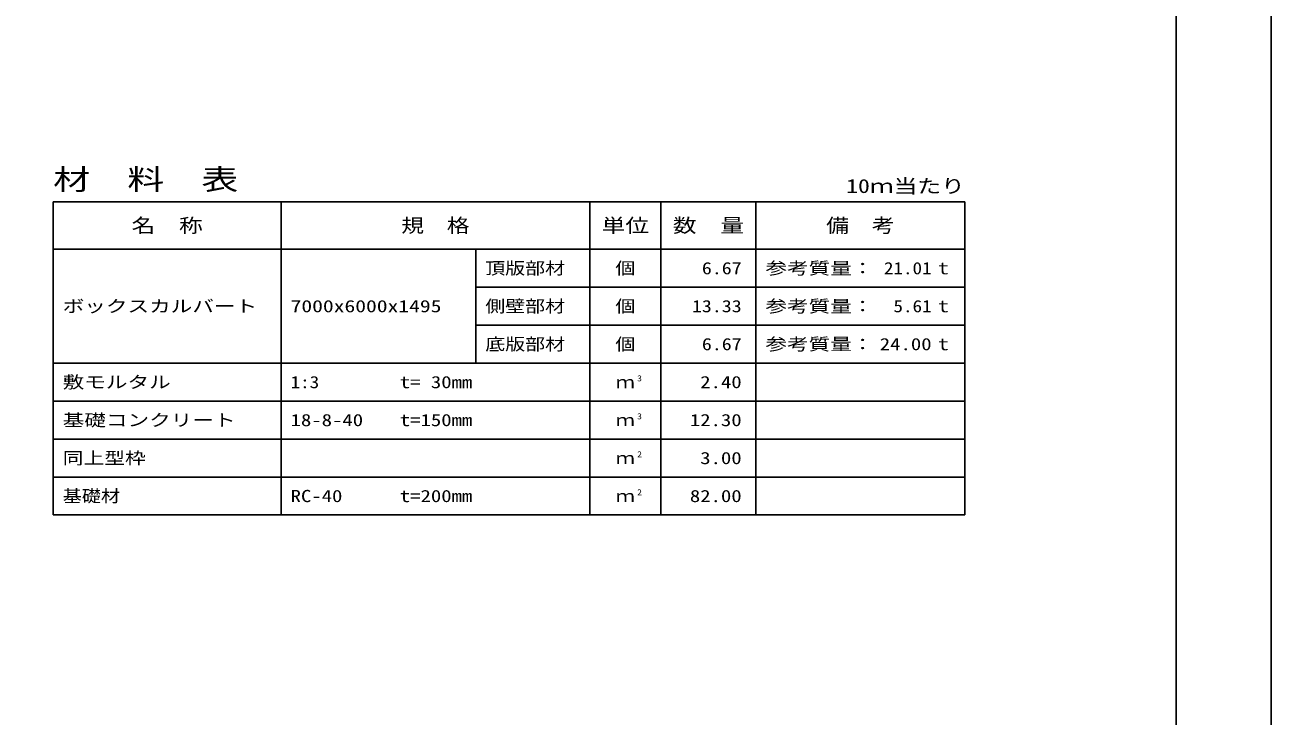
# Model space of a CAD drawing. Units: millimetres at full size; details may follow other scales. Extents: x 0 to 84100, y 0 to 59400.
# Drawn here: x 57854 to 84100, y 14563 to 29126 of the extents above; entities that cross this region are included whole.
import ezdxf
from ezdxf.enums import TextEntityAlignment as Align

# ---------------------------------------------------------------- set-up
doc = ezdxf.new("R2010")
doc.units = ezdxf.units.MM
doc.layers.add('D-MTR', color=7, linetype='Continuous')
doc.layers.add('D-MTR-TXT', color=7, linetype='Continuous')
for name, color, linetype, lineweight in [('D-MTR-FRAM', 7, 'Continuous', 25), ('D-MTR-LINE', 7, 'Continuous', 25), ('D-TTL', 2, 'Continuous', 25)]:
    doc.layers.add(name, color=color, linetype=linetype, lineweight=lineweight)
doc.styles.add('ＭＳ ゴシック', font='')
doc.styles.get('ＭＳ ゴシック').set_extended_font_data('MS Gothic')

msp = doc.modelspace()

# ---------------------------------------------------------------- linework, layer by layer
at = {"layer": 'D-MTR-FRAM'}
for p, q in [((58450, 25400), (77650, 25400)), ((58450, 25400), (58450, 18800)), ((77650, 25400), (77650, 18800)), ((58450, 18800), (77650, 18800))]:
    msp.add_line(p, q, dxfattribs=at)
at = {"layer": 'D-MTR-LINE'}
for p, q in [((63250, 25400), (63250, 18800)), ((69750, 25400), (69750, 18800)), ((71250, 25400), (71250, 18800)), ((73250, 25400), (73250, 18800)), ((58450, 24400), (77650, 24400)), ((67350, 24400), (67350, 22000)), ((67350, 23600), (77650, 23600)), ((67350, 22800), (77650, 22800)), ((58450, 22000), (77650, 22000)), ((58450, 21200), (77650, 21200)), ((58450, 20400), (77650, 20400)), ((58450, 19600), (77650, 19600))]:
    msp.add_line(p, q, dxfattribs=at)
at = {"layer": 'D-TTL'}
for points in [[(0, 0), (84100, 0), (84100, 59400), (0, 59400)], [(2000, 2000), (82100, 2000), (82100, 57400), (2000, 57400)]]:
    msp.add_lwpolyline(points, close=True, dxfattribs=at)

# ---------------------------------------------------------------- texts
at = {"layer": 'D-MTR', "style": 'ＭＳ ゴシック', "width": 1.3}
msp.add_text('材\u3000料\u3000表', height=439.9, dxfattribs=at).set_placement((58450, 25520), align=Align.BOTTOM_LEFT)
at = {"layer": 'D-MTR', "style": 'ＭＳ ゴシック', "width": 1.25}
msp.add_text('10ｍ当たり', height=293.3, dxfattribs=at).set_placement((77650, 25496.667), align=Align.BOTTOM_RIGHT)
at = {"layer": 'D-MTR-TXT', "style": 'ＭＳ ゴシック'}
for s, height, width, p in [('名\u3000称', 293.3, 1.25, (60850, 24900)), ('規\u3000格', 293.3, 1.2, (66500, 24900)), ('単位', 293.3, 1.25, (70500, 24900)), ('数\u3000量', 293.3, 1.25, (72250, 24900)), ('備\u3000考', 293.3, 1.2, (75450, 24900)), ('個', 256.6, 1.2, (70500, 24000)), ('個', 256.6, 1.2, (70500, 23200)), ('個', 256.6, 1.2, (70500, 22400)), ('ｍ', 256.6, 1.15, (70500, 21600)), ('ｍ', 256.6, 1.15, (70500, 20800)), ('ｍ', 256.6, 1.15, (70500, 20000)), ('ｍ', 256.6, 1.15, (70500, 19200))]:
    msp.add_text(s, height=height, dxfattribs=dict(at, width=width)).set_placement(p, align=Align.MIDDLE_CENTER)
for s, width, p in [('頂版部材', 1.2, (67550, 24000)), ('参考質量：      t', 1.3, (73450, 24000)), ('側壁部材', 1.2, (67550, 23200)), ('参考質量：      t', 1.3, (73450, 23200)), ('ボックスカルバート', 1.3, (58650, 23200)), ('7000x6000x1495', 1.3, (63450, 23200)), ('底版部材', 1.2, (67550, 22400)), ('参考質量：      t', 1.3, (73450, 22400)), ('敷モルタル', 1.3, (58650, 21600)), ('1:3', 1.15, (63450, 21600)), ('t= 30mm', 1.25, (65750, 21600)), ('基礎コンクリート', 1.3, (58650, 20800)), ('18-8-40', 1.25, (63450, 20800)), ('t=150mm', 1.25, (65750, 20800)), ('同上型枠', 1.25, (58650, 20000)), ('基礎材', 1.15, (58650, 19200)), ('RC-40', 1.25, (63450, 19200)), ('t=200mm', 1.25, (65750, 19200))]:
    msp.add_text(s, height=256.6, dxfattribs=dict(at, width=width)).set_placement(p, align=Align.MIDDLE_LEFT)
for s, width, p in [('6.67', 1.2, (72950, 24000)), ('21.01', 1.15, (76950, 24000)), ('13.33', 1.2, (72950, 23200)), ('5.61', 1.15, (76950, 23200)), ('6.67', 1.2, (72950, 22400)), ('24.00', 1.25, (76950, 22400)), ('2.40', 1.25, (72950, 21600)), ('12.30', 1.25, (72950, 20800)), ('3.00', 1.25, (72950, 20000)), ('82.00', 1.25, (72950, 19200))]:
    msp.add_text(s, height=256.6, dxfattribs=dict(at, width=width)).set_placement(p, align=Align.MIDDLE_RIGHT)
at = {"layer": 'D-MTR-TXT', "style": 'ＭＳ ゴシック', "width": 1.15}
for s, p in [('3', (70750, 21576.667)), ('3', (70750, 20776.667)), ('2', (70750, 19976.667)), ('2', (70750, 19176.667))]:
    msp.add_text(s, height=128.3, dxfattribs=at).set_placement(p, align=Align.BOTTOM_LEFT)

doc.saveas('drawing.dxf')
